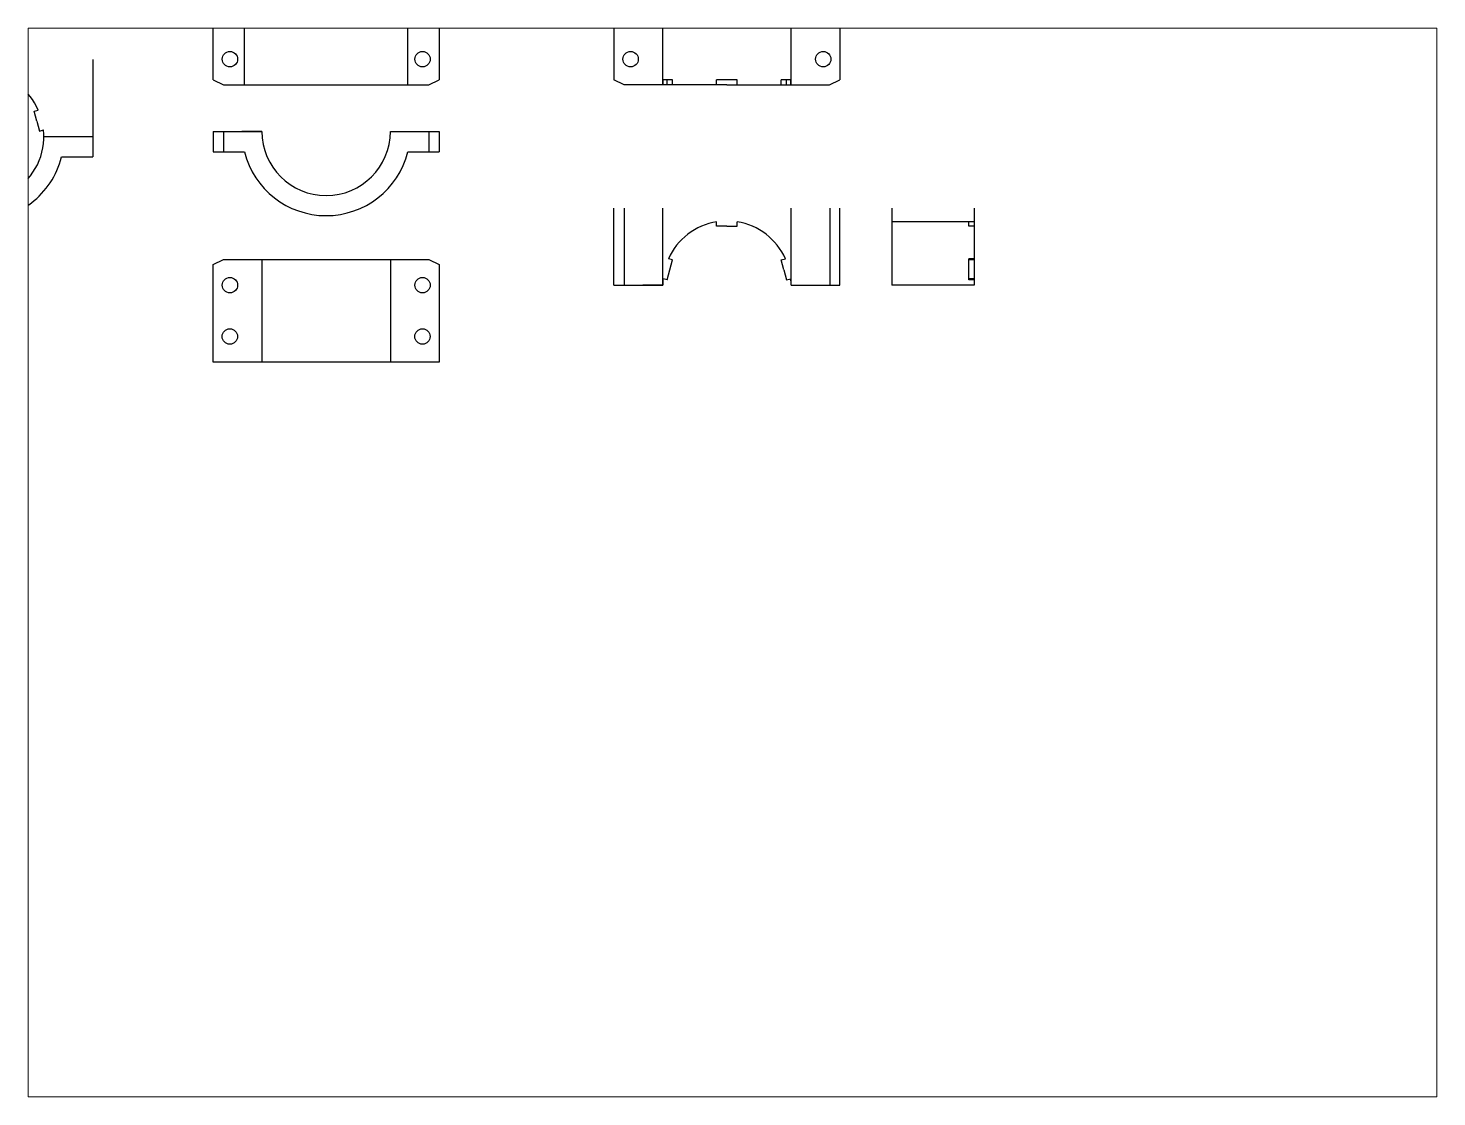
# Paper-space layout 'Layout1' of a CAD drawing. Header units: millimetres. Extents: x 26 to 231, y 20 to 176.
# The model-space entities are those that its viewports show. They can reach past a viewport. Long polylines and large blocks are cut down to what shows.
import ezdxf

# ---------------------------------------------------------------- set-up
doc = ezdxf.new("R2010")
doc.units = ezdxf.units.MM

msp = doc.modelspace()

# ---------------------------------------------------------------- linework, layer by layer
for p, q in [((1865.706, 1915.831), (1865.706, 1934.831)), ((1871.801, 1914.831), (1871.801, 1934.831)), ((1903.61, 1914.831), (1903.61, 1934.831)), ((1909.706, 1934.831), (1909.706, 1915.831)), ((1943.745, 1934.831), (1943.745, 1915.831)), ((1953.245, 1914.831), (1953.245, 1934.831)), ((1978.245, 1914.831), (1978.245, 1934.831)), ((1987.745, 1934.831), (1987.745, 1915.831)), ((1842.262, 1919.791), (1842.262, 1900.791)), ((1865.706, 1915.831), (1867.706, 1914.831)), ((1867.706, 1914.831), (1907.706, 1914.831)), ((1907.706, 1914.831), (1909.706, 1915.831)), ((1945.745, 1914.831), (1943.745, 1915.831)), ((1965.745, 1914.831), (1945.745, 1914.831)), ((1953.309, 1914.831), (1953.309, 1915.831)), ((1955.154, 1915.831), (1953.309, 1915.831)), ((1954.119, 1914.831), (1954.119, 1915.831)), ((1955.154, 1914.831), (1955.154, 1915.831)), ((1963.745, 1914.831), (1963.745, 1915.831)), ((1967.745, 1915.831), (1963.745, 1915.831)), ((1965.745, 1914.831), (1985.745, 1914.831)), ((1967.745, 1914.831), (1967.745, 1915.831)), ((1976.335, 1914.831), (1976.335, 1915.831)), ((1978.181, 1915.831), (1976.335, 1915.831)), ((1977.371, 1914.831), (1977.371, 1915.831)), ((1978.181, 1914.831), (1978.181, 1915.831)), ((1985.745, 1914.831), (1987.745, 1915.831)), ((1830.852, 1909.699), (1831.663, 1909.916)), ((1831.37, 1907.767), (1830.852, 1909.699)), ((1831.37, 1907.767), (1831.887, 1905.836)), ((1831.887, 1905.836), (1832.698, 1906.053)), ((1832.762, 1904.791), (1842.262, 1904.791)), ((1865.706, 1905.759), (1865.706, 1901.759)), ((1865.706, 1905.759), (1875.206, 1905.759)), ((1867.706, 1905.759), (1867.706, 1901.759)), ((1875.206, 1905.759), (1871.306, 1905.759)), ((1900.206, 1905.759), (1909.706, 1905.759)), ((1907.706, 1905.759), (1907.706, 1901.759)), ((1909.706, 1905.759), (1909.706, 1901.759)), ((1865.706, 1901.759), (1871.801, 1901.759)), ((1903.61, 1901.759), (1909.706, 1901.759)), ((1836.166, 1900.791), (1842.262, 1900.791)), ((1943.745, 1875.822), (1943.745, 1890.822)), ((1945.765, 1890.822), (1945.765, 1875.822)), ((1953.245, 1875.822), (1953.245, 1890.822)), ((1978.245, 1875.822), (1978.245, 1890.822)), ((1985.765, 1890.822), (1985.765, 1875.822)), ((1987.745, 1875.822), (1987.745, 1890.822)), ((1997.861, 1890.822), (1997.861, 1875.822)), ((2013.861, 1890.822), (2013.861, 1875.822)), ((1963.745, 1887.322), (1963.745, 1888.161)), ((1965.745, 1887.322), (1963.745, 1887.322)), ((1965.745, 1887.322), (1967.745, 1887.322)), ((1967.745, 1887.322), (1967.745, 1888.161)), ((2013.861, 1888.161), (1997.861, 1888.161)), ((2012.861, 1887.322), (2012.861, 1888.161)), ((2013.861, 1887.322), (2012.861, 1887.322)), ((1865.706, 1879.829), (1867.706, 1880.829)), ((1865.706, 1860.829), (1865.706, 1879.829)), ((1867.706, 1880.829), (1907.706, 1880.829)), ((1875.206, 1880.829), (1875.206, 1860.829)), ((1900.206, 1880.829), (1900.206, 1860.829)), ((1907.706, 1880.829), (1909.706, 1879.829)), ((1909.706, 1879.829), (1909.706, 1860.829)), ((1954.119, 1876.866), (1955.154, 1880.73)), ((1955.154, 1880.73), (1954.344, 1880.947)), ((1976.335, 1880.73), (1977.146, 1880.947)), ((1976.853, 1878.798), (1976.335, 1880.73)), ((2013.861, 1880.947), (2012.861, 1880.947)), ((2012.861, 1876.866), (2012.861, 1880.947)), ((2013.861, 1880.73), (2012.861, 1880.73)), ((1954.119, 1876.866), (1953.309, 1877.083)), ((1976.853, 1878.798), (1977.371, 1876.866)), ((1977.371, 1876.866), (1978.181, 1877.083)), ((2013.861, 1877.083), (2012.861, 1877.083)), ((2013.861, 1876.866), (2012.861, 1876.866)), ((1943.745, 1875.822), (1953.245, 1875.822)), ((1953.245, 1875.822), (1949.345, 1875.822)), ((1978.245, 1875.822), (1987.745, 1875.822)), ((2013.861, 1875.822), (1997.861, 1875.822)), ((1909.706, 1860.829), (1865.706, 1860.829))]:
    msp.add_line(p, q)
for centre in [(1868.973, 1919.831), (1906.478, 1919.831), (1946.992, 1919.831), (1984.497, 1919.831), (1868.973, 1875.829), (1906.478, 1875.829), (1868.953, 1865.829), (1906.458, 1865.829)]:
    msp.add_circle(centre, 1.5)
for centre, radius, start, end in [((1820.262, 1904.791), 12.5, 24.2069, 80.7931), ((1820.262, 1904.791), 12.5, 174.2069, 5.7931), ((1887.706, 1905.759), 12.5, 180, 0), ((1887.706, 1905.759), 16.4, 194.11698, 345.88302), ((1820.262, 1904.791), 16.4, 194.11698, 345.88302), ((1965.745, 1875.822), 12.5, 99.2069, 155.7931), ((1965.745, 1875.822), 12.5, 24.2069, 80.7931), ((1965.745, 1875.822), 12.5, 174.2069, 180), ((1965.745, 1875.822), 12.5, 0, 5.7931)]:
    msp.add_arc(centre, radius, start, end)

psp = doc.layouts.get("Layout1")

# ---------------------------------------------------------------- viewports
at = {"layer": '0'}
psp.add_viewport(center=(128.5, 97.5), size=(205.6, 156), view_center_point=(1966.831, 1821.81), view_height=208.1207, dxfattribs=at)

doc.saveas('drawing.dxf')
